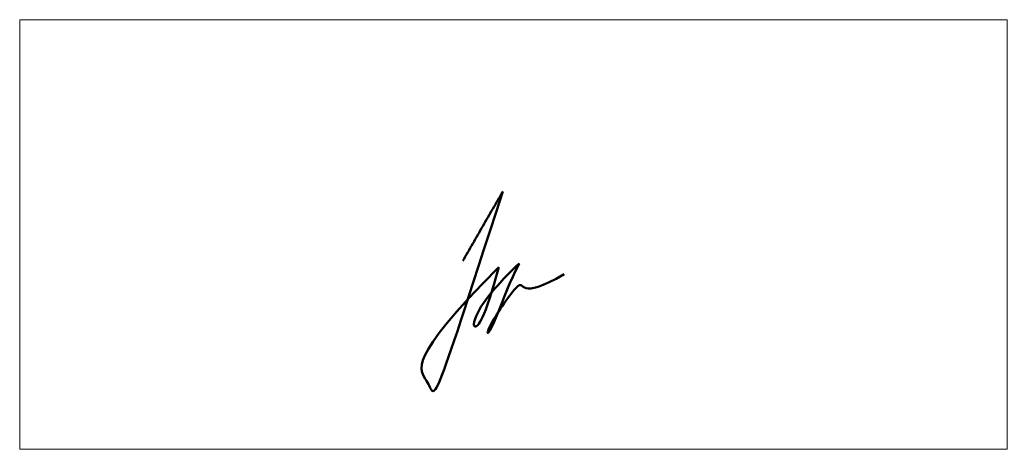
# Paper-space layout 'Layout1' of a CAD drawing. Header units: millimetres. Extents: x 8.7 to 45.3, y -4.5 to 11.5.
import ezdxf

# ---------------------------------------------------------------- set-up
doc = ezdxf.new("R2010")
doc.units = ezdxf.units.MM
doc.layers.add('A-ANNO-NOTE', color=131, linetype='Continuous', lineweight=50)

psp = doc.layouts.get("Layout1")

# ---------------------------------------------------------------- linework, layer by layer
at = {"layer": 'A-ANNO-NOTE', "color": 5}
for points, knots in [([(26.612, 5.093), (23.845, -3.424), (24.369, -1.985), (22.986, -1.187), (26.461, 2.288)], [0, 0, 0, 0, 0.02330922, 0.03882218, 0.03882218, 0.03882218, 0.03882218]), ([(26.461, 2.288), (25.933, 0.318), (25.379, -0.236), (25.684, 0.899), (27.524, 2.74), (27.046, 2.262), (26.079, -0.395), (25.858, -0.173), (27.642, 2.375), (27.149, 1.021), (28.891, 2.026)], [0, 0, 0, 0, 0.00771194, 0.01651034, 0.02510033, 0.03687835, 0.04424085, 0.05630267, 0.06568995, 0.07835186, 0.07835186, 0.07835186, 0.07835186])]:
    psp.add_open_spline(points, degree=3, knots=knots, dxfattribs=at)
psp.add_open_spline([(25.126, 2.52), (26.612, 5.093)], degree=1, dxfattribs=at)

# ---------------------------------------------------------------- viewports
at = {"layer": '0'}
psp.add_viewport(center=(27.007, 3.497), size=(36.61, 15.91476), view_center_point=(27.007, 3.497), view_height=15.91476, dxfattribs=at)

doc.saveas('drawing.dxf')
